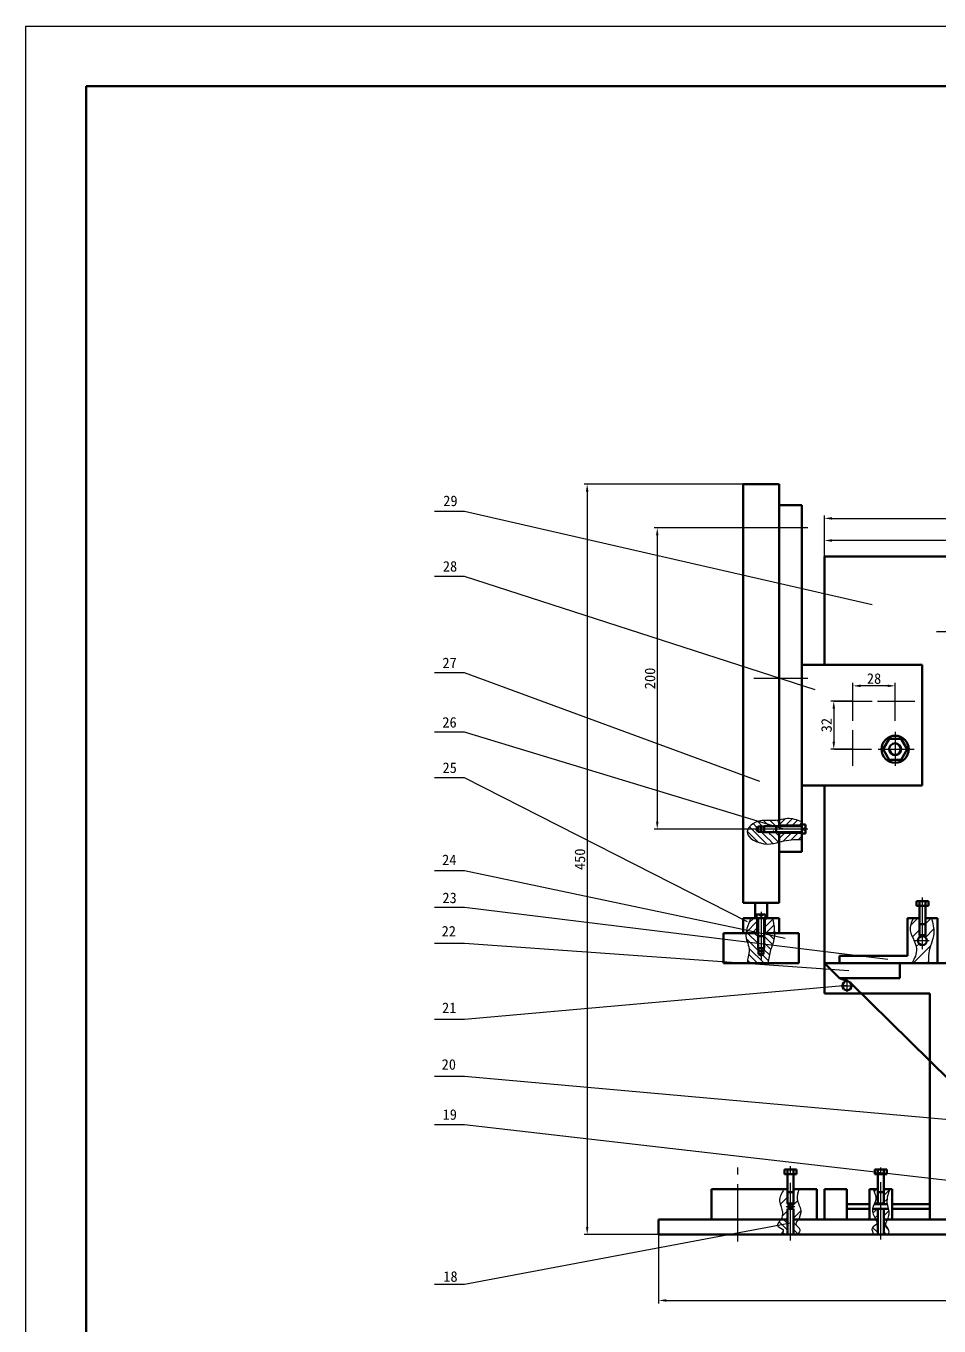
# Model space of a CAD drawing. Header units: millimetres. Extents: x 4600 to 5789, y 1630 to 2471.
# Drawn here: x 4600 to 4903.1, y 2039.6 to 2471 of the extents above; entities that cross this region are included whole.
import ezdxf

# ---------------------------------------------------------------- set-up
doc = ezdxf.new("R2010")
doc.units = ezdxf.units.MM
doc.linetypes.add('CENTER2', pattern=[28.575000000000003, 19.05, -3.175, 3.175, -3.175])
doc.layers.add('csx', color=7, linetype='Continuous', lineweight=50)
doc.layers.add('dhx', color=1, linetype='CENTER2')
doc.styles.add('2.5', font='simfang.ttf')
doc.styles.get("Standard").update_dxf_attribs({"font": 'arial.ttf'})
doc.dimstyles.new('ISO-25', dxfattribs={"dimtxt": 3.5, "dimasz": 2.5, "dimexe": 1, "dimexo": 0, "dimtad": 1, "dimtoh": 1, "dimdec": 0, "dimtxsty": 'Standard', "dimcen": 0, "dimadec": 0, "dimazin": 0, "dimtfac": 1, "dimtdec": 0, "dimtmove": 0, "dimatfit": 3, "dimfxl": 1, "dimarcsym": 0})
pattern_1 = [(135, (3372.004201593161, 1244.254778013591), (-1.122532015133644, -1.122532015133644), [])]
pattern_2 = [(45, (3372.004201593161, 1244.254778013591), (-1.122532015133644, 1.122532015133644), [])]
pattern_3 = [(45, (0, 0), (-2.245064030267288, 2.245064030267288), [])]

# ---------------------------------------------------------------- blocks, each defined once
blk = doc.blocks.new('*D1')
at = {"color": 0, "lineweight": -2, "transparency": 16777216}
for p, q in [((4810, 2070), (4810, 2047.097513091186)), ((5110, 2070), (5110, 2047.097513091186)), ((4812.5, 2048.097513091186), (5107.5, 2048.097513091186))]:
    blk.add_line(p, q, dxfattribs=at)
at = {"color": 0, "transparency": 16777216}
for points in [[(4812.5, 2048.514179757852), (4812.5, 2047.680846424519), (4810, 2048.097513091186)], [(5107.5, 2048.514179757852), (5107.5, 2047.680846424519), (5110, 2048.097513091186)]]:
    blk.add_solid(points, dxfattribs=at)
at = {"layer": 'Defpoints', "color": 0, "transparency": 16777216}
for p in [(4810, 2070), (5110, 2070), (5110, 2048.097513091186)]:
    blk.add_point(p, dxfattribs=at)
at = {"color": 0, "transparency": 16777216, "insert": (4960, 2050.492513091186), "char_height": 3.5, "attachment_point": 5, "style": '2.5'}
blk.add_mtext('600', dxfattribs=at)
blk = doc.blocks.new('*D10')
at = {"color": 0, "lineweight": -2, "transparency": 16777216}
for p, q in [((4865, 2259), (4865, 2301.280440176744)), ((4977.5, 2300.280440176744), (4867.5, 2300.280440176744)), ((4980, 2235), (4980, 2301.280440176744))]:
    blk.add_line(p, q, dxfattribs=at)
at = {"color": 0, "transparency": 16777216}
for points in [[(4867.5, 2300.697106843411), (4867.5, 2299.863773510078), (4865, 2300.280440176744)], [(4977.5, 2300.697106843411), (4977.5, 2299.863773510078), (4980, 2300.280440176744)]]:
    blk.add_solid(points, dxfattribs=at)
at = {"layer": 'Defpoints', "color": 0, "transparency": 16777216}
for p in [(4865, 2300.280440176744), (4865, 2259), (4980, 2235)]:
    blk.add_point(p, dxfattribs=at)
at = {"color": 0, "transparency": 16777216, "insert": (4922.5, 2302.675440176744), "char_height": 3.5, "attachment_point": 5, "style": '2.5'}
blk.add_mtext('230', dxfattribs=at)
blk = doc.blocks.new('*D11')
at = {"color": 0, "lineweight": -2, "transparency": 16777216}
for p, q in [((4865, 2295), (4865, 2308.615380824297)), ((5110, 2295), (5110, 2308.615380824297)), ((4867.5, 2307.615380824297), (5107.5, 2307.615380824297))]:
    blk.add_line(p, q, dxfattribs=at)
at = {"color": 0, "transparency": 16777216}
for points in [[(4867.5, 2308.032047490964), (4867.5, 2307.198714157631), (4865, 2307.615380824297)], [(5107.5, 2308.032047490964), (5107.5, 2307.198714157631), (5110, 2307.615380824297)]]:
    blk.add_solid(points, dxfattribs=at)
at = {"layer": 'Defpoints', "color": 0, "transparency": 16777216}
for p in [(5110, 2307.615380824297), (4865, 2295), (5110, 2295)]:
    blk.add_point(p, dxfattribs=at)
at = {"color": 0, "transparency": 16777216, "insert": (4987.5, 2310.010380824297), "char_height": 3.5, "attachment_point": 5, "style": '2.5'}
blk.add_mtext('490', dxfattribs=at)
blk = doc.blocks.new('*D12')
at = {"color": 0, "lineweight": -2, "transparency": 16777216}
for p, q in [((4874.5, 2247), (4874.5, 2253.041193958056)), ((4886, 2252.041193958056), (4877, 2252.041193958056)), ((4888.5, 2247), (4888.5, 2253.041193958056))]:
    blk.add_line(p, q, dxfattribs=at)
at = {"color": 0, "transparency": 16777216}
for points in [[(4877, 2252.457860624723), (4877, 2251.62452729139), (4874.5, 2252.041193958056)], [(4886, 2252.457860624723), (4886, 2251.62452729139), (4888.5, 2252.041193958056)]]:
    blk.add_solid(points, dxfattribs=at)
at = {"layer": 'Defpoints', "color": 0, "transparency": 16777216}
for p in [(4874.5, 2252.041193958056), (4874.5, 2247), (4888.5, 2247)]:
    blk.add_point(p, dxfattribs=at)
at = {"color": 0, "transparency": 16777216, "insert": (4881.5, 2254.436193958056), "char_height": 3.5, "attachment_point": 5, "style": '2.5'}
blk.add_mtext('28', dxfattribs=at)
blk = doc.blocks.new('*D13')
at = {"color": 0, "lineweight": -2, "transparency": 16777216}
for p, q in [((4874.5, 2247), (4867.13087617166, 2247)), ((4868.13087617166, 2244.5), (4868.13087617166, 2233.5)), ((4874.514691153046, 2231), (4867.13087617166, 2231))]:
    blk.add_line(p, q, dxfattribs=at)
at = {"color": 0, "transparency": 16777216}
for points in [[(4867.714209504993, 2244.5), (4868.547542838327, 2244.5), (4868.13087617166, 2247)], [(4867.714209504993, 2233.5), (4868.547542838327, 2233.5), (4868.13087617166, 2231)]]:
    blk.add_solid(points, dxfattribs=at)
at = {"layer": 'Defpoints', "color": 0, "transparency": 16777216}
for p in [(4874.5, 2247), (4868.13087617166, 2231), (4874.514691153046, 2231)]:
    blk.add_point(p, dxfattribs=at)
at = {"color": 0, "transparency": 16777216, "insert": (4865.735876171659, 2239), "char_height": 3.5, "attachment_point": 5, "rotation": 90, "style": '2.5'}
blk.add_mtext('32', dxfattribs=at)
blk = doc.blocks.new('*D14')
at = {"color": 0, "lineweight": -2, "transparency": 16777216}
for p, q in [((4850, 2304.5), (4808.528118463509, 2304.5)), ((4809.528118463509, 2302), (4809.528118463509, 2207)), ((4857.5, 2204.5), (4808.528118463509, 2204.5))]:
    blk.add_line(p, q, dxfattribs=at)
at = {"color": 0, "transparency": 16777216}
for points in [[(4809.111451796842, 2302), (4809.944785130176, 2302), (4809.528118463509, 2304.5)], [(4809.111451796842, 2207), (4809.944785130176, 2207), (4809.528118463509, 2204.5)]]:
    blk.add_solid(points, dxfattribs=at)
at = {"layer": 'Defpoints', "color": 0, "transparency": 16777216}
for p in [(4850, 2304.5), (4809.528118463509, 2204.5), (4857.5, 2204.5)]:
    blk.add_point(p, dxfattribs=at)
at = {"color": 0, "transparency": 16777216, "insert": (4807.133118463507, 2254.5), "char_height": 3.5, "attachment_point": 5, "rotation": 90, "style": '2.5'}
blk.add_mtext('200', dxfattribs=at)
blk = doc.blocks.new('*D15')
at = {"color": 0, "lineweight": -2, "transparency": 16777216}
for p, q in [((4850, 2319), (4785.274361277179, 2319)), ((4786.274361277179, 2316.5), (4786.274361277179, 2072.5)), ((5110, 2070), (4785.274361277179, 2070))]:
    blk.add_line(p, q, dxfattribs=at)
at = {"color": 0, "transparency": 16777216}
for points in [[(4785.857694610512, 2316.5), (4786.691027943846, 2316.5), (4786.274361277179, 2319)], [(4785.857694610512, 2072.5), (4786.691027943846, 2072.5), (4786.274361277179, 2070)]]:
    blk.add_solid(points, dxfattribs=at)
at = {"layer": 'Defpoints', "color": 0, "transparency": 16777216}
for p in [(4850, 2319), (4786.274361277179, 2070), (5110, 2070)]:
    blk.add_point(p, dxfattribs=at)
at = {"color": 0, "transparency": 16777216, "insert": (4783.879361277178, 2194.5), "char_height": 3.5, "attachment_point": 5, "rotation": 90, "style": '2.5'}
blk.add_mtext('450', dxfattribs=at)

msp = doc.modelspace()

# ---------------------------------------------------------------- hatches: boundary and pattern name
h = msp.add_hatch()
h.set_pattern_fill('LINE', color=256, scale=0.5, angle=135)
h.set_pattern_definition(pattern_1)
edge = h.paths.add_edge_path()
edge.add_line((4842.999999999999, 2203.649999999999), (4842.509252271188, 2204.499999999999))
edge.add_line((4842.509252271188, 2204.499999999999), (4843, 2205.349999999999))
edge.add_line((4843, 2205.349999999999), (4844, 2205.349999999999))
edge.add_line((4844, 2205.349999999999), (4844, 2205.499999999998))
edge.add_line((4844, 2205.499999999999), (4850.000000000001, 2205.499999999999))
edge.add_line((4850, 2205.499999999999), (4850, 2207.516256637107))
edge.add_spline(control_points=[(4850, 2207.516256637107), (4847.04194724211, 2207.057072133789), (4842.674573232222, 2208.377269014799), (4837.440322837627, 2202.179624615525), (4845.218843374392, 2198.679397499711), (4848.754484556373, 2199.931562322234), (4850.00000000002, 2200.254682217942)], knot_values=[15.33147096813178, 15.33147096813241, 15.33147096813241, 15.33147096813241, 33.01447610847461, 39.24675938979772, 55.08736110805601, 63.00215312403324, 63.0021531240974, 63.0021531240974, 63.0021531240974], degree=3, periodic=0)
edge.add_line((4850, 2200.254682217937), (4850, 2203.5))
edge.add_line((4850, 2203.5), (4843.999999999999, 2203.499999999999))
edge.add_line((4844, 2203.499999999999), (4844, 2203.649999999999))
edge.add_line((4844, 2203.649999999999), (4843, 2203.649999999999))
h = msp.add_hatch()
h.set_pattern_fill('LINE', color=256, scale=0.5, angle=45)
h.set_pattern_definition(pattern_2)
edge = h.paths.add_edge_path()
edge.add_spline(control_points=[(4857.5, 2206.929150529355), (4855.919324919925, 2207.52118433473), (4853.427769346747, 2208.454383792282), (4850.937614878892, 2207.661804488247), (4850, 2207.516256637107)], knot_values=[0, 0, 0, 0, 9.726483471243956, 15.33147096813178, 15.33147096813241, 15.33147096813241, 15.33147096813241], degree=3, periodic=0)
edge.add_line((4850, 2207.516256637107), (4850, 2205.749999999999))
edge.add_line((4850, 2205.749999999999), (4857.5, 2205.749999999999))
edge.add_line((4857.5, 2205.749999999999), (4857.5, 2206))
edge.add_line((4857.5, 2206), (4857.5, 2206.929150529355))
edge = h.paths.add_edge_path()
edge.add_line((4857.5, 2203.250000000001), (4850, 2203.250000000001))
edge.add_line((4850, 2203.250000000001), (4850, 2200.254682217937))
edge.add_spline(control_points=[(4850.000000000031, 2200.254682217945), (4852.043842166002, 2200.784909338677), (4854.632736141102, 2201.107010704194), (4857.147193631641, 2201.091206745038), (4857.5, 2201.088989273692)], knot_values=[63.00215312403324, 63.0021531240974, 63.0021531240974, 63.0021531240974, 75.99001749766677, 78.10978660164648, 78.10978660164648, 78.10978660164648, 78.10978660164648], degree=3, periodic=0)
edge.add_line((4857.5, 2201.088989273692), (4857.5, 2203.250000000001))
h = msp.add_hatch()
h.set_pattern_fill('LINE', color=256, scale=0.5, angle=45)
h.set_pattern_definition(pattern_2)
edge = h.paths.add_edge_path()
edge.add_spline(control_points=[(4848.439423088315, 2170.000000000001), (4848.432292637632, 2171.638617366812), (4848.134620302385, 2173.319308683406), (4847.836947967138, 2175)], knot_values=[0, 0, 0, 0, 9.897728968669336, 9.897728968669336, 9.897728968669336, 9.897728968669336], degree=3, periodic=0)
edge.add_line((4847.836947967138, 2175), (4845.25, 2175))
edge.add_line((4845.25, 2175), (4845.25, 2170))
edge.add_line((4845.25, 2170), (4848.439423088315, 2170))
edge = h.paths.add_edge_path()
edge.add_line((4842.75, 2175), (4842.5, 2175))
edge.add_line((4842.5, 2175), (4840.620940882465, 2175))
edge.add_spline(control_points=[(4840.620940882466, 2175), (4839.903564357795, 2173.289234240834), (4839.186187833124, 2171.578468481668), (4838.994531004644, 2170.000000000001)], knot_values=[0, 0, 0, 0, 10.04293669648115, 10.04293669648115, 10.04293669648115, 10.04293669648115], degree=3, periodic=0)
edge.add_line((4838.994531004644, 2170), (4842.75, 2170))
edge.add_line((4842.75, 2170), (4842.75, 2175))
h = msp.add_hatch()
h.set_pattern_fill('ANSI31', color=256)
h.set_pattern_definition(pattern_3)
edge = h.paths.add_edge_path()
edge.add_spline(control_points=[(4899.671904220447, 2160), (4899.600242892551, 2161.12596723415), (4899.385320798484, 2164.50289650579), (4901.989016482628, 2169.325100977548), (4900.991788097196, 2173.277606457367), (4900.557223302696, 2174.999999999999)], knot_values=[0, 0, 0, 0, 3.356381631720069, 10.0662461883326, 15.24850954988058, 15.24850954988058, 15.24850954988058, 15.24850954988058], degree=3, periodic=0)
edge.add_line((4900.557223302696, 2174.999999999999), (4898.557223302696, 2174.999999999999))
edge.add_line((4898.557223302696, 2174.999999999999), (4898.557223302696, 2174))
edge.add_line((4898.557223302696, 2174), (4898.557223302696, 2169.299999999999))
edge.add_line((4898.557223302696, 2169.299999999999), (4898.557223302696, 2168.618033988749))
edge.add_arc((4897.557223302696, 2167.499999999999), 1.5, 0, 48.189685104226214, ccw=False)
edge.add_arc((4897.557223302696, 2167.499999999999), 1.5, -180, 0, ccw=False)
edge.add_arc((4897.557223302696, 2167.499999999999), 1.5, 131.8103148957738, 180, ccw=False)
edge.add_line((4896.557223302696, 2168.618033988749), (4896.557223302696, 2169.299999999999))
edge.add_line((4896.557223302696, 2169.299999999999), (4896.557223302696, 2174))
edge.add_line((4896.557223302696, 2174), (4896.557223302696, 2174.999999999999))
edge.add_line((4896.557223302696, 2174.999999999999), (4894.557223302696, 2174.999999999999))
edge.add_spline(control_points=[(4894.557223302696, 2174.999999999999), (4894.036407810286, 2173.914646189841), (4892.411676779734, 2170.528786820852), (4896.868422727701, 2165.496474636467), (4894.914895706267, 2161.590231935651), (4894.11961458971, 2160)], knot_values=[0, 0, 0, 0, 3.435963231383523, 10.71879804501823, 15.7193777819209, 15.7193777819209, 15.7193777819209, 15.7193777819209], degree=3, periodic=0)
edge.add_line((4894.119614589711, 2160), (4899.671904220446, 2160))
h = msp.add_hatch()
h.set_pattern_fill('LINE', color=256, scale=0.5, angle=135)
h.set_pattern_definition(pattern_1)
edge = h.paths.add_edge_path()
edge.add_line((4843, 2170), (4838.994531004644, 2170))
edge.add_spline(control_points=[(4838.994531004644, 2170.000000000001), (4838.923718798547, 2169.416797009906), (4838.927359684611, 2167.260676760859), (4841.004500009827, 2164.659364396201), (4838.938275700067, 2160.032387944279), (4839.961943964634, 2160.000000000045)], knot_values=[10.04293669648115, 10.04293669648115, 10.04293669648115, 10.04293669648115, 13.75354022055939, 24.19954487368599, 30.54587661636574, 30.54587661636574, 30.54587661636574, 30.54587661636574], degree=3, periodic=0)
edge.add_line((4839.961943965003, 2160), (4846.239511514153, 2160))
edge.add_spline(control_points=[(4846.239511514153, 2160), (4846.479777268541, 2161.492896713327), (4846.889002495454, 2164.035626940637), (4848.272884631429, 2167.248323672021), (4848.443172346366, 2169.138399573078), (4848.439423088315, 2170.000000000001)], knot_values=[9.897728968669337, 9.897728968669337, 9.897728968669337, 9.897728968669337, 18.9539924637423, 25.32253011522328, 30.52684912080593, 30.52684912080593, 30.52684912080593, 30.52684912080593], degree=3, periodic=0)
edge.add_line((4848.439423088315, 2170), (4845, 2170))
edge.add_line((4845, 2170), (4845, 2165))
edge.add_line((4845, 2165), (4845, 2164))
edge.add_line((4845, 2164), (4844.85, 2164))
edge.add_line((4844.85, 2164), (4844.85, 2163))
edge.add_line((4844.85, 2163), (4844, 2162.509252271189))
edge.add_line((4844, 2162.509252271189), (4843.15, 2163.000000000001))
edge.add_line((4843.150000000001, 2163), (4843.150000000001, 2164))
edge.add_line((4843.150000000001, 2164), (4843, 2164))
edge.add_line((4843, 2164), (4843, 2165))
edge.add_line((4843, 2165), (4843, 2170))
h = msp.add_hatch()
h.set_pattern_fill('ANSI31', color=256)
h.set_pattern_definition(pattern_3)
edge = h.paths.add_edge_path()
edge.add_arc((4853.75, 2079.25), 0.7499999999999999, 90, 180, ccw=False)
edge.add_line((4853.75, 2080), (4852.750000000001, 2080))
edge.add_line((4852.750000000001, 2080), (4852.75, 2080.3))
edge.add_line((4852.75, 2080.3), (4852.75, 2085))
edge.add_line((4852.75, 2085), (4851.589425781178, 2085))
edge.add_spline(control_points=[(4851.589425781178, 2085), (4850.812134105318, 2083.721953706506), (4849.281825666605, 2081.205774659768), (4851.554728792322, 2077.809823081182), (4850.898855019799, 2075.7485189257), (4850.660688357058, 2075)], knot_values=[0, 0, 0, 0, 4.142252090091571, 8.15514114664531, 10.44319507764635, 10.44319507764635, 10.44319507764635, 10.44319507764635], degree=3, periodic=0)
edge.add_line((4850.660688357058, 2075), (4852.75, 2075))
edge.add_line((4852.75, 2075), (4852.75, 2078.5))
edge.add_line((4852.75, 2078.5), (4853.75, 2078.5))
edge.add_arc((4853.75, 2079.25), 0.7499999999999999, 180, 270, ccw=False)
edge = h.paths.add_edge_path()
edge.add_spline(control_points=[(4856.508472875843, 2075), (4856.880530146067, 2075.995771166285), (4857.742595817211, 2078.302996981961), (4855.365328710359, 2081.513651150478), (4856.20081814387, 2083.917079598703), (4856.577267275646, 2085)], knot_values=[0, 0, 0, 0, 3.036621227900786, 7.035924644799016, 10.31566782486457, 10.31566782486457, 10.31566782486457, 10.31566782486457], degree=3, periodic=0)
edge.add_line((4856.577267275646, 2085), (4854.75, 2085))
edge.add_line((4854.75, 2085), (4854.75, 2080.3))
edge.add_line((4854.75, 2080.3), (4854.75, 2080))
edge.add_line((4854.75, 2080), (4853.75, 2080))
edge.add_arc((4853.75, 2079.25), 0.7499999999999999, 0, 90, ccw=False)
edge.add_arc((4853.75, 2079.25), 0.7499999999999999, -90, 0, ccw=False)
edge.add_line((4853.75, 2078.5), (4854.75, 2078.5))
edge.add_line((4854.75, 2078.5), (4854.75, 2075))
edge.add_line((4854.75, 2075), (4856.508472875843, 2075))
h = msp.add_hatch()
h.set_pattern_fill('ANSI31', color=256, scale=0.5)
h.set_pattern_definition([(45, (0, 0), (-1.122532015133644, 1.122532015133644), [])])
edge = h.paths.add_edge_path()
edge.add_line((4882.75, 2085), (4881.172782824635, 2085))
edge.add_spline(control_points=[(4881.172782824635, 2085), (4881.703166098103, 2083.83689797248), (4882.474483753607, 2082.145439787701), (4881.740707804119, 2080.510016742347), (4881.515492393483, 2080)], knot_values=[0, 0, 0, 0, 3.572750649347419, 5.195725039617461, 5.195725039617461, 5.195725039617461, 5.195725039617461], degree=3, periodic=0)
edge.add_line((4881.515492393484, 2080), (4882.75, 2080))
edge.add_line((4882.75, 2080), (4882.75, 2080.3))
edge.add_line((4882.75, 2080.3), (4882.75, 2085))
edge = h.paths.add_edge_path()
edge.add_spline(control_points=[(4885.850631149657, 2079.999525800947), (4885.817083793429, 2080.188928043381), (4885.579736538353, 2081.872975389324), (4886.186449915724, 2083.529544140705), (4886.725, 2085)], knot_values=[0, 0, 0, 0, 0.5738338852438005, 5.107627269240113, 5.107627269240113, 5.107627269240113, 5.107627269240113], degree=3, periodic=0)
edge.add_line((4886.725, 2085), (4884.75, 2085))
edge.add_line((4884.75, 2085), (4884.75, 2080.3))
edge.add_line((4884.75, 2080.3), (4884.749887975162, 2079.999898469634))
edge.add_line((4884.749887975162, 2079.999898469634), (4885.850631149656, 2079.999525800947))
edge = h.paths.add_edge_path()
edge.add_spline(control_points=[(4885.969912330252, 2075), (4886.155136923531, 2075.551854934746), (4886.542197951128, 2076.705057834778), (4886.33223390695, 2077.883561579829), (4886.190325269397, 2078.5)], knot_values=[6.620423200687741, 6.620423200687741, 6.620423200687741, 6.620423200687741, 8.333792806028754, 10.2008257182673, 10.2008257182673, 10.2008257182673, 10.2008257182673], degree=3, periodic=0)
edge.add_line((4886.190325269397, 2078.5), (4884.718045981233, 2078.5))
edge.add_line((4884.718045981233, 2078.5), (4884.718045981233, 2078.2))
edge.add_line((4884.718045981233, 2078.2), (4884.718045981233, 2075))
edge.add_line((4884.718045981233, 2075), (4885.969912330252, 2075))
edge = h.paths.add_edge_path()
edge.add_line((4882.747718052382, 2078.2), (4882.747718052382, 2078.5))
edge.add_line((4882.747718052382, 2078.5), (4881.007037693586, 2078.5))
edge.add_spline(control_points=[(4881.007037693586, 2078.5), (4880.8432099151, 2077.345824416872), (4881.447737963422, 2076.172912208436), (4882.052266011743, 2075)], knot_values=[0, 0, 0, 0, 3.652739004785108, 3.652739004785108, 3.652739004785108, 3.652739004785108], degree=3, periodic=0)
edge.add_line((4882.052266011743, 2075), (4882.747718052382, 2075))
edge.add_line((4882.747718052382, 2075), (4882.747718052382, 2078.2))
h = msp.add_hatch()
h.set_pattern_fill('LINE', color=256, scale=0.5, angle=135)
h.set_pattern_definition(pattern_1)
edge = h.paths.add_edge_path()
edge.add_line((4852.75, 2075), (4850.660688357058, 2075))
edge.add_spline(control_points=[(4850.660688357058, 2075), (4849.920583664667, 2074.180174887133), (4848.50335639822, 2072.610290902315), (4852.160312476786, 2071.647810679478), (4850.922413558093, 2070.489923326625), (4850.398635873867, 2070)], knot_values=[0, 0, 0, 0, 4.961253882397364, 9.500310361744088, 12.82951607160868, 12.82951607160868, 12.82951607160868, 12.82951607160868], degree=3, periodic=0)
edge.add_line((4850.398635873867, 2070), (4853.05, 2070))
edge.add_line((4853.049999999999, 2070), (4852.75, 2070.3))
edge.add_line((4852.75, 2070.3), (4852.75, 2075))
edge = h.paths.add_edge_path()
edge.add_line((4854.75, 2070.3), (4854.45, 2070))
edge.add_line((4854.45, 2070), (4856.095169044987, 2070))
edge.add_spline(control_points=[(4856.095169044987, 2070), (4856.551717844044, 2070.579523877303), (4857.544141500073, 2071.839264799318), (4854.839210632434, 2073.284224510352), (4855.983326751539, 2074.460220913686), (4856.508472875843, 2075)], knot_values=[0, 0, 0, 0, 3.696709871899341, 8.035728785027064, 11.71703641650046, 11.71703641650046, 11.71703641650046, 11.71703641650046], degree=3, periodic=0)
edge.add_line((4856.508472875843, 2075), (4854.75, 2075))
edge.add_line((4854.75, 2075), (4854.75, 2070.3))
edge = h.paths.add_edge_path()
edge.add_spline(control_points=[(4882.052266011743, 2075), (4882.311717158652, 2074.484797759225), (4882.951981172651, 2073.213400586269), (4879.981507625385, 2072.352479494944), (4881.229257519655, 2070.711772861654), (4881.23689180974, 2070)], knot_values=[0, 0, 0, 0, 2.944207235304355, 7.265606511984235, 11.5285349783096, 11.5285349783096, 11.5285349783096, 11.52853497830971], degree=3, periodic=0)
edge.add_line((4881.23689180974, 2070), (4883.047718052382, 2070))
edge.add_line((4883.047718052382, 2070), (4882.747718052382, 2070.3))
edge.add_line((4882.747718052382, 2070.3), (4882.747718052382, 2075))
edge.add_line((4882.747718052382, 2075), (4882.052266011743, 2075))
edge = h.paths.add_edge_path()
edge.add_spline(control_points=[(4885.918622580193, 2070), (4886.341748601533, 2070.001710474038), (4886.5799064414, 2071.962032845636), (4884.75714482801, 2073.076347489638), (4885.598781130144, 2074.411323717496), (4885.969912330252, 2075)], knot_values=[0, 3.135092185857502e-11, 3.135092185857502e-11, 3.135092185857502e-11, 2.699966419965936, 7.273456519536875, 10.88099416795916, 10.88099416795916, 10.88099416795916, 10.88099416795916], degree=3, periodic=0)
edge.add_line((4885.969912330252, 2075), (4884.718045981233, 2075))
edge.add_line((4884.718045981233, 2075), (4884.718045981233, 2070.3))
edge.add_line((4884.718045981233, 2070.3), (4884.418045981234, 2070))
edge.add_line((4884.418045981234, 2070), (4885.918622580193, 2070))

# ---------------------------------------------------------------- linework, layer by layer
for p, q in [((4600.000000364277, 2470.999999926769), (5789.000000364277, 2470.999999926769)), ((4600.000000364277, 1629.999999926769), (4600.000000364277, 2470.999999926769)), ((4745.592643922083, 2309.848984180921), (4735.592643922083, 2309.848984180921)), ((4880.9072188513, 2278.941080461313), (4745.592643922083, 2309.848984180921)), ((4857.5, 2306), (4857.5, 2303)), ((4745.592643922083, 2288.329531608568), (4735.592643922083, 2288.329531608568)), ((4862.003953820937, 2250.744411034849), (4745.592643922083, 2288.329531608568)), ((4745.592643922083, 2256.410348527627), (4735.592643922083, 2256.410348527627)), ((4843.609237040691, 2220.319290027897), (4745.592643922083, 2256.410348527627)), ((4745.592643922082, 2236.620455487389), (4735.592643922082, 2236.620455487389)), ((4851.529905628865, 2204.5), (4745.592643922082, 2236.620455487389)), ((4745.592643922083, 2221.504719395306), (4735.592643922083, 2221.504719395306)), ((4839.436025800625, 2173.738261717705), (4745.592643922083, 2221.504719395306)), ((4844.999999999999, 2205.5), (4844, 2205.5)), ((4849, 2205.35), (4844.999999999999, 2205.349999999999)), ((4845, 2203.5), (4844, 2203.5)), ((4849, 2203.65), (4845, 2203.65)), ((4745.592643922083, 2190.631574010245), (4735.592643922083, 2190.631574010245)), ((4851.946364696636, 2168.172342306741), (4745.592643922083, 2190.631574010245)), ((4745.592643922083, 2178.517145991918), (4735.592643922083, 2178.517145991918)), ((4886.043475765515, 2161.291178951888), (4745.592643922083, 2178.517145991918)), ((4896.707223302696, 2173), (4896.707223302696, 2169.149999999999)), ((4898.407223302696, 2173), (4898.407223302696, 2169.149999999999)), ((4745.592643922083, 2166.573515702684), (4735.592643922083, 2166.573515702684)), ((4873.070618226964, 2157.464813244608), (4745.592643922083, 2166.573515702684)), ((4843.150000000001, 2169), (4843.150000000001, 2165)), ((4844.85, 2169), (4844.85, 2165)), ((4896.557223302696, 2169.299999999999), (4896.557223302696, 2168.618033988749)), ((4898.557223302696, 2169.299999999999), (4898.557223302696, 2168.618033988749)), ((4843, 2165), (4843, 2164)), ((4845, 2165), (4845, 2164)), ((4872.5, 2152.600577995967), (4745.592643922083, 2141.312696834032)), ((4745.592643922083, 2141.312696834032), (4735.592643922083, 2141.312696834032)), ((4745.592643922083, 2122.443309290393), (4735.592643922083, 2122.443309290393)), ((4967.5, 2102.5), (4745.592643922083, 2122.443309290393)), ((4745.592643922083, 2106.339352489877), (4735.592643922083, 2106.339352489877)), ((4967.5, 2080.789589667608), (4745.592643922083, 2106.339352489877)), ((4852.9, 2084), (4852.9, 2080.15)), ((4854.599999999999, 2084), (4854.599999999999, 2080.15)), ((4882.9, 2084), (4882.9, 2080.15)), ((4884.6, 2084), (4884.6, 2080.15)), ((4852.75, 2080.3), (4852.750000000001, 2080)), ((4854.75, 2080.3), (4854.75, 2080)), ((4872.5, 2080), (4872.5, 2078)), ((4872.5, 2080), (4872.5, 2078.5)), ((4882.75, 2080.3), (4882.75, 2080)), ((4884.75, 2080.3), (4884.749887971274, 2079.999888054881)), ((4853.75, 2073.718844475539), (4745.592643922082, 2053.431643494452)), ((4745.592643922083, 2053.431643494452), (4735.592643922083, 2053.431643494452))]:
    msp.add_line(p, q)
msp.add_arc((4888.5, 2231), 1.7, 180, 90)
for points in [[(4857.5, 2206.929150529355), (4852.758538676326, 2208.010660906187), (4850, 2207.516256637107), (4841.249737348076, 2206.249342582928), (4839.393477507262, 2203.746416669513), (4846.106944948741, 2199.543974449646), (4850, 2200.254682217937), (4856.44011544801, 2201.088989273692), (4857.5, 2201.088989273692)], [(4840.620940882466, 2175), (4839.023909814938, 2168.311243843659), (4839.961943966046, 2163.173165872799), (4839.961943966046, 2160), (4840.051764914908, 2160)], [(4847.836947967138, 2175), (4848.167450623039, 2167.456212406981), (4847.17593802236, 2164.430246326986), (4846.239511514153, 2160)], [(4894.557223302696, 2174.999999999999), (4893.473999077607, 2171.739253366849), (4895.604528380874, 2164.775021333767), (4894.11961458971, 2160)], [(4900.557223302696, 2174.999999999999), (4901.285941653081, 2169.869227824755), (4899.671904220447, 2163.35638163172), (4899.671904220447, 2160)], [(4851.589425781178, 2085), (4850.110281051531, 2081.130842049408), (4851.107871495943, 2077.243929150278), (4850.660688357058, 2075)], [(4856.577267275646, 2085), (4855.958091623866, 2081.779233501256), (4857.162045727524, 2077.965452918069), (4856.508472875843, 2075)], [(4881.172782824635, 2085), (4882.052266011743, 2081.537189504751), (4881.007037693586, 2078.5), (4882.052266011743, 2075)], [(4886.725, 2085), (4885.77440648813, 2080.566981341799), (4886.388866447289, 2076.661358736795), (4885.969912330252, 2075)], [(4850.660688357058, 2075), (4849.565378830517, 2072.77428504465), (4851.346824635601, 2071.368152307592), (4850.398635873867, 2070)], [(4856.508472875843, 2075), (4855.564152312607, 2073.420042676767), (4856.862193213979, 2071.681692568049), (4856.095169044987, 2070)], [(4882.052266011743, 2075), (4882.418074390063, 2073.574071077699), (4880.843167063056, 2072.094784141887), (4881.23689180974, 2070), (4881.23689180974, 2069.960116545549)], [(4885.969912330252, 2075), (4885.286660656562, 2073.330644099781), (4886.317849018023, 2071.289601844975), (4885.918622580179, 2070), (4885.774132832568, 2070.016291750468)]]:
    msp.add_spline(points, degree=3)
at = {"layer": 'csx'}
for p, q in [((5769.000000364277, 2450.999999926769), (4620.000000364277, 2450.999999926769)), ((4620.000000364277, 2450.999999926769), (4620.000000364277, 1649.999999926769)), ((4850, 2319), (4838, 2319)), ((4838, 2319), (4838, 2180)), ((4850, 2205.5), (4850, 2319)), ((4857.5, 2312), (4850, 2312)), ((4857.5, 2259), (4857.5, 2312)), ((4865, 2295), (5110, 2295)), ((4865, 2259), (4865, 2295)), ((4857.5, 2259), (4897.5, 2259)), ((4857.5, 2219), (4857.5, 2259)), ((4897.5, 2259), (4897.5, 2219)), ((4886.5, 2234.464101615138), (4884.5, 2231)), ((4884.5, 2231), (4886.5, 2227.535898384862)), ((4886.5, 2234.464101615138), (4890.5, 2234.464101615138)), ((4892.5, 2231), (4890.5, 2234.464101615138)), ((4892.5, 2231), (4890.5, 2227.535898384862)), ((4886.5, 2227.535898384862), (4890.5, 2227.535898384862)), ((4897.5, 2219), (4857.5, 2219)), ((4857.5, 2219), (4857.5, 2197)), ((4865, 2150), (4865, 2219)), ((4843, 2205.349999999999), (4842.509252271188, 2204.499999999999)), ((4842.999999999999, 2203.649999999999), (4842.509252271188, 2204.499999999999)), ((4844, 2205.349999999999), (4843, 2205.349999999999)), ((4843, 2205.349999999999), (4842.999999999999, 2203.649999999999)), ((4844, 2205.499999999999), (4844, 2203.499999999999)), ((4844.999999999999, 2205.349999999999), (4843.999999999999, 2205.349999999999)), ((4857.5, 2205.5), (4844.999999999999, 2205.5)), ((4844.999999999999, 2205.5), (4845, 2203.5)), ((4849, 2205.5), (4849, 2203.5)), ((4850, 2205.749999999999), (4857.5, 2205.749999999999)), ((4857.5, 2206), (4858.7, 2206)), ((4857.5, 2206), (4857.5, 2203)), ((4858.1, 2204.5), (4858.1, 2204.75)), ((4858.1, 2204.75), (4858.7, 2204.75)), ((4858.1, 2204.5), (4858.1, 2204.25)), ((4858.7, 2206), (4858.7, 2204.75)), ((4843.999999999999, 2203.649999999999), (4842.999999999999, 2203.649999999999)), ((4844.999999999999, 2203.649999999999), (4843.999999999999, 2203.649999999999)), ((4857.5, 2203.5), (4845, 2203.499999999996)), ((4850, 2180), (4850, 2203.5)), ((4850, 2203.250000000001), (4857.5, 2203.250000000001)), ((4858.700000000001, 2203), (4857.5, 2203)), ((4858.1, 2204.25), (4858.7, 2204.25)), ((4858.7, 2204.25), (4858.700000000001, 2203)), ((4857.5, 2197), (4850, 2197)), ((4838, 2180), (4850, 2180)), ((4842, 2180), (4842, 2175)), ((4846, 2180), (4846, 2175)), ((4896.557223302696, 2180.599999999999), (4895.557223302696, 2180.599999999999)), ((4895.557223302696, 2180.599999999999), (4895.557223302696, 2179)), ((4895.557223302696, 2179), (4899.557223302696, 2179)), ((4897.557223302696, 2180.599999999999), (4896.557223302696, 2180.599999999999)), ((4896.557223302696, 2180.599999999999), (4896.557223302696, 2179)), ((4896.557223302696, 2174), (4896.557223302696, 2179)), ((4897.557223302696, 2180.599999999999), (4898.557223302696, 2180.599999999999)), ((4898.557223302696, 2180.599999999999), (4898.557223302696, 2179)), ((4898.557223302696, 2180.599999999999), (4899.557223302696, 2180.599999999999)), ((4898.557223302696, 2174), (4898.557223302696, 2179)), ((4899.557223302696, 2180.599999999999), (4899.557223302696, 2179)), ((4838, 2175), (4850, 2175)), ((4838, 2175), (4838, 2170)), ((4842.5, 2175), (4842.5, 2176.2)), ((4842.5, 2176.2), (4843.75, 2176.2)), ((4842.5, 2175), (4845.5, 2175)), ((4842.75, 2175), (4842.75, 2170)), ((4843, 2175), (4843, 2165)), ((4843.75, 2175.6), (4843.75, 2176.2)), ((4844, 2175.6), (4843.75, 2175.6)), ((4844, 2175.6), (4844.25, 2175.6)), ((4844.25, 2175.6), (4844.25, 2176.2)), ((4844.25, 2176.2), (4845.5, 2176.200000000001)), ((4845, 2175), (4845, 2165)), ((4845.25, 2175), (4845.25, 2170)), ((4845.5, 2176.200000000001), (4845.5, 2175)), ((4850, 2175), (4850, 2170)), ((4892.557223302696, 2174.999999999999), (4896.557223302696, 2174.999999999999)), ((4892.557223302696, 2174.999999999999), (4892.557223302696, 2162.499999999999)), ((4898.557223302696, 2174.999999999999), (4902.557223302696, 2174.999999999999)), ((4902.557223302696, 2174.999999999999), (4902.557223302696, 2159.999999999999)), ((4831.5, 2160), (4831.5, 2170)), ((4831.5, 2170), (4843, 2170)), ((4856.500000000001, 2170), (4845, 2170)), ((4856.500000000001, 2170), (4856.500000000001, 2160)), ((4896.557223302696, 2174), (4896.557223302696, 2169.299999999999)), ((4896.557223302696, 2173), (4898.557223302696, 2173)), ((4898.557223302696, 2174), (4898.557223302696, 2169.299999999999)), ((4843, 2169), (4845, 2169)), ((4896.557223302696, 2169.299999999999), (4896.857223302696, 2168.999999999999)), ((4896.557223302696, 2169.299999999999), (4898.557223302696, 2169.299999999999)), ((4896.707223302696, 2169.149999999999), (4896.707223302696, 2168.73592070943)), ((4898.257223302696, 2168.999999999999), (4896.857223302696, 2168.999999999999)), ((4898.557223302696, 2169.299999999999), (4898.257223302696, 2168.999999999999)), ((4898.407223302696, 2169.149999999999), (4898.407223302696, 2168.73592070943)), ((4843, 2165), (4845, 2165)), ((4843.000000000001, 2164), (4845, 2164)), ((4843.150000000001, 2165), (4843.150000000001, 2164)), ((4843.150000000001, 2164), (4843.150000000001, 2163)), ((4843.150000000001, 2163), (4844.85, 2163)), ((4843.150000000001, 2163), (4844, 2162.509252271189)), ((4844.85, 2163), (4844, 2162.509252271189)), ((4844.85, 2165), (4844.85, 2164)), ((4844.85, 2164), (4844.85, 2163)), ((4870, 2162.5), (4892.557223302696, 2162.5)), ((4870, 2162.5), (4870, 2160)), ((4856.500000000001, 2160), (4831.5, 2160)), ((4902.557223302696, 2160), (4865, 2160)), ((4865, 2160), (4870, 2155)), ((4890, 2160), (4890, 2155)), ((4920.057223302696, 2160), (4902.557223302696, 2159.999999999999)), ((4870, 2155), (4890, 2155)), ((4870, 2155), (4873.010468635615, 2153.910468635615)), ((4873.55210621617, 2153.569145691615), (4941.928300306222, 2086.282695019484)), ((4900, 2150), (4865, 2150)), ((4900, 2075), (4900, 2150)), ((4852.75, 2091.6), (4851.75, 2091.6)), ((4851.75, 2091.6), (4851.75, 2090)), ((4851.75, 2090), (4855.75, 2090)), ((4853.75, 2091.6), (4852.75, 2091.6)), ((4852.75, 2091.6), (4852.75, 2090)), ((4852.75, 2085), (4852.75, 2090)), ((4853.75, 2091.6), (4854.75, 2091.6)), ((4854.75, 2091.6), (4854.75, 2090)), ((4854.75, 2091.6), (4855.75, 2091.6)), ((4854.75, 2085), (4854.75, 2090)), ((4855.75, 2091.6), (4855.75, 2090)), ((4882.75, 2091.6), (4881.75, 2091.6)), ((4881.75, 2091.6), (4881.75, 2090)), ((4881.75, 2090), (4885.75, 2090)), ((4883.75, 2091.6), (4882.75, 2091.6)), ((4882.75, 2091.6), (4882.75, 2090)), ((4882.75, 2085), (4882.75, 2090)), ((4883.75, 2091.6), (4884.75, 2091.6)), ((4884.75, 2091.6), (4884.75, 2090)), ((4884.75, 2091.6), (4885.75, 2091.6)), ((4884.75, 2085), (4884.75, 2090)), ((4885.75, 2091.6), (4885.75, 2090)), ((4827.5, 2075), (4827.5, 2085)), ((4827.5, 2085), (4852.749999999999, 2085)), ((4852.75, 2085), (4852.75, 2080.3)), ((4852.75, 2084), (4854.75, 2084)), ((4854.75, 2085), (4854.75, 2080.3)), ((4854.75, 2085), (4862.5, 2085)), ((4862.5, 2085), (4862.5, 2075)), ((4865, 2085), (4865, 2075)), ((4865, 2085), (4872.5, 2085)), ((4872.5, 2085), (4872.5, 2075)), ((4880, 2085), (4880, 2075)), ((4880, 2085), (4882.75, 2085)), ((4882.75, 2085), (4882.75, 2080.3)), ((4882.75, 2084), (4884.75, 2084)), ((4884.75, 2085), (4884.75, 2080.3)), ((4884.75, 2085), (4887.5, 2085)), ((4887.5, 2085), (4887.5, 2075)), ((4852.75, 2080.3), (4853.049999999999, 2080)), ((4852.75, 2080.3), (4854.75, 2080.3)), ((4854.75, 2080), (4852.750000000001, 2080)), ((4852.9, 2080.15), (4852.9, 2080)), ((4854.75, 2080.3), (4854.45, 2080)), ((4854.599999999999, 2080.15), (4854.599999999999, 2080)), ((4872.5, 2080), (4880, 2080)), ((4881.515492393484, 2080), (4883.05, 2080)), ((4882.75, 2080.3), (4883.05, 2080)), ((4882.75, 2080.3), (4884.75, 2080.3)), ((4882.9, 2080.150000000001), (4882.9, 2080)), ((4884.45, 2080), (4883.05, 2080)), ((4884.75, 2080.3), (4884.45, 2080)), ((4884.45, 2080), (4885.850631149657, 2079.999525800947)), ((4884.6, 2080.15), (4884.599943985638, 2079.999944027441)), ((4887.5, 2080), (4900, 2080)), ((4810, 2070), (4810, 2075)), ((4810, 2075), (4852.75, 2075)), ((4852.75, 2078.5), (4854.75, 2078.5)), ((4852.75, 2078.5), (4852.75, 2070.3)), ((4853.049999999999, 2078.5), (4852.75, 2078.2)), ((4854.45, 2078.5), (4854.75, 2078.2)), ((4854.75, 2078.5), (4854.75, 2070.3)), ((4854.75, 2075), (4882.747718052382, 2075)), ((4872.5, 2078.5), (4880, 2078.5)), ((4881.007037693586, 2078.5), (4886.190325269396, 2078.5)), ((4882.747718052382, 2078.2), (4883.047718052382, 2078.5)), ((4882.747718052382, 2078.2), (4882.747718052382, 2078.5)), ((4882.747718052382, 2070.3), (4882.747718052382, 2078.2)), ((4884.418045981234, 2078.5), (4884.718045981233, 2078.2)), ((4884.718045981233, 2078.2), (4884.718045981233, 2078.5)), ((4884.718045981233, 2070.3), (4884.718045981233, 2078.2)), ((4884.718045981233, 2075), (5110, 2075)), ((4887.5, 2078.5), (4900, 2078.500000000002)), ((4810, 2070), (5110, 2070)), ((4852.75, 2070.3), (4853.05, 2070)), ((4852.75, 2070.3), (4852.75, 2070)), ((4854.75, 2070.3), (4854.45, 2070)), ((4854.75, 2070.3), (4854.75, 2070)), ((4883.047718052382, 2070), (4882.747718052382, 2070.3)), ((4882.747718052382, 2070.3), (4882.747718052382, 2070)), ((4884.718045981233, 2070.3), (4884.418045981234, 2070)), ((4884.718045981233, 2070.3), (4884.718045981233, 2070))]:
    msp.add_line(p, q, dxfattribs=at)
for centre, radius in [((4888.5, 2231), 4.5), ((4888.5, 2231), 2), ((4897.557223302696, 2167.499999999999), 1.5), ((4872.5, 2152.5), 1.5), ((4853.75, 2079.25), 0.75)]:
    msp.add_circle(centre, radius, dxfattribs=at)
at = {"layer": 'dhx'}
for p, q in [((4859.553342867993, 2304.5), (4841.707410345662, 2304.5)), ((4921.283295288496, 2269.999990294022), (4899.91457071586, 2269.999990294022)), ((4859.553342867993, 2254.5), (4841.646692753793, 2254.5)), ((4874.5, 2240.473222100198), (4874.5, 2253.029931049915)), ((4888.5, 2240.393273171648), (4888.5, 2252.473148106574)), ((4868.134497214656, 2247), (4880.836366382529, 2247)), ((4882.670230142203, 2247), (4895.003400952239, 2247)), ((4874.5, 2225.536944470782), (4874.5, 2237.303490323453)), ((4888.5, 2236.809000623639), (4888.5, 2225.536849547744)), ((4868.37313489288, 2231), (4880.656247413211, 2231)), ((4882.8069128201, 2231), (4894.7856626196, 2231)), ((4859.553342867993, 2204.5), (4841.933943679894, 2204.5)), ((4897.557223302696, 2164.651817104494), (4897.557223302696, 2181.825244556822)), ((4844, 2177.053342867993), (4844, 2161.236714678767)), ((4894.959869884759, 2167.499999999999), (4899.787389866322, 2167.499999999999)), ((4872.5, 2154.679128586765), (4872.5, 2150.522027405169)), ((4870.456371681294, 2152.5), (4874.53849204824, 2152.5)), ((4836.25, 2067.646963516398), (4836.25, 2092.253201173917)), ((4853.75, 2068.046174779125), (4853.75, 2092.677931903307)), ((4883.75, 2068.311587908257), (4883.75, 2092.251327812537)), ((4852.3159225204, 2079.25), (4855.174029565059, 2079.25))]:
    msp.add_line(p, q, dxfattribs=at)

# ---------------------------------------------------------------- texts
at = {"char_height": 3.5, "attachment_point": 1, "style": '2.5'}
for s, width, insert in [('\\pi2.1189;29', 8.817727786577962, (4736.37625948851, 2315.187400119315)), ('\\pi1.5808;28', 7.721674921562226, (4736.7895781036, 2293.452217442641)), ('\\pi2.3254;27', 9.210701126816275, (4735.91340276082, 2261.411053281576)), ('\\pi2.2906;26', 9.181150726662963, (4735.913402760819, 2241.690331578147)), ('\\pi2.0585;25', 8.65700330974687, (4736.202291490405, 2226.6263281171)), ('\\pi1.4388;24', 7.55756731760539, (4736.693373861865, 2196.051767743153)), ('\\pi2.172;23', 8.883934535425396, (4736.048874448745, 2183.447380880911)), ('\\pi1.9171;22', 8.374168877545344, (4736.048874448745, 2172.378568859789)), ('\\pi2.0675;21', 8.475091407593027, (4736.048874448745, 2146.9599111176)), ('\\pi1.914;20', 8.427967686871852, (4736.048874448745, 2128.165034851264)), ('\\pi2.2392;19', 8.738374873486464, (4736.048874448745, 2111.540939836637)), ('\\pi2.4565;18', 9.15301857610666, (4736.048874448745, 2057.798735347371))]:
    msp.add_mtext_dynamic_manual_height_columns(s, width=width, gutter_width=12.5, heights=[0], dxfattribs=dict(at, insert=insert))

# ---------------------------------------------------------------- dimensions: what is measured, and where the dimension line sits
for base, p1, p2, text, picture, middle in [((4786.274361277179, 2070), (4850, 2319), (5110, 2070), '450', '*D15', (4786.274361277178, 2194.5)), ((4809.528118463509, 2204.5), (4850, 2304.5), (4857.5, 2204.5), '200', '*D14', (4809.528118463508, 2254.5))]:
    dim = msp.add_linear_dim(base=base, p1=p1, p2=p2, angle=90, text=text, dimstyle='ISO-25', override={"dimtxsty": '2.5'})
    dim.commit()
    dim.dimension.update_dxf_attribs({"geometry": picture, "text_midpoint": middle, "dimtype": 160})
for base, p1, p2, text, picture, middle in [((5110, 2307.615380824297), (4865, 2295), (5110, 2295), '490', '*D11', (4987.5, 2310.010380824297)), ((4874.5, 2252.041193958056), (4888.5, 2247), (4874.5, 2247), '28', '*D12', (4881.5, 2254.436193958056))]:
    dim = msp.add_linear_dim(base=base, p1=p1, p2=p2, text=text, dimstyle='ISO-25', override={"dimtxsty": '2.5'})
    dim.commit()
    dim.dimension.update_dxf_attribs({"geometry": picture, "text_midpoint": middle})
for base, p1, p2, text, picture, middle in [((4865, 2300.280440176744), (4980, 2235), (4865, 2259), '230', '*D10', (4922.5, 2300.280440176744)), ((5110, 2048.097513091186), (4810, 2070), (5110, 2070), '600', '*D1', (4960, 2048.097513091186))]:
    dim = msp.add_linear_dim(base=base, p1=p1, p2=p2, text=text, dimstyle='ISO-25', override={"dimtxsty": '2.5'})
    dim.commit()
    dim.dimension.update_dxf_attribs({"geometry": picture, "text_midpoint": middle, "dimtype": 160})
dim = msp.add_linear_dim(base=(4868.13087617166, 2231), p1=(4874.5, 2247), p2=(4874.514691153046, 2231), angle=90, text='32', dimstyle='ISO-25', override={"dimtxsty": '2.5'})
dim.commit()
dim.dimension.update_dxf_attribs({"geometry": '*D13', "text_midpoint": (4865.735876171659, 2239)})

doc.saveas('drawing.dxf')
